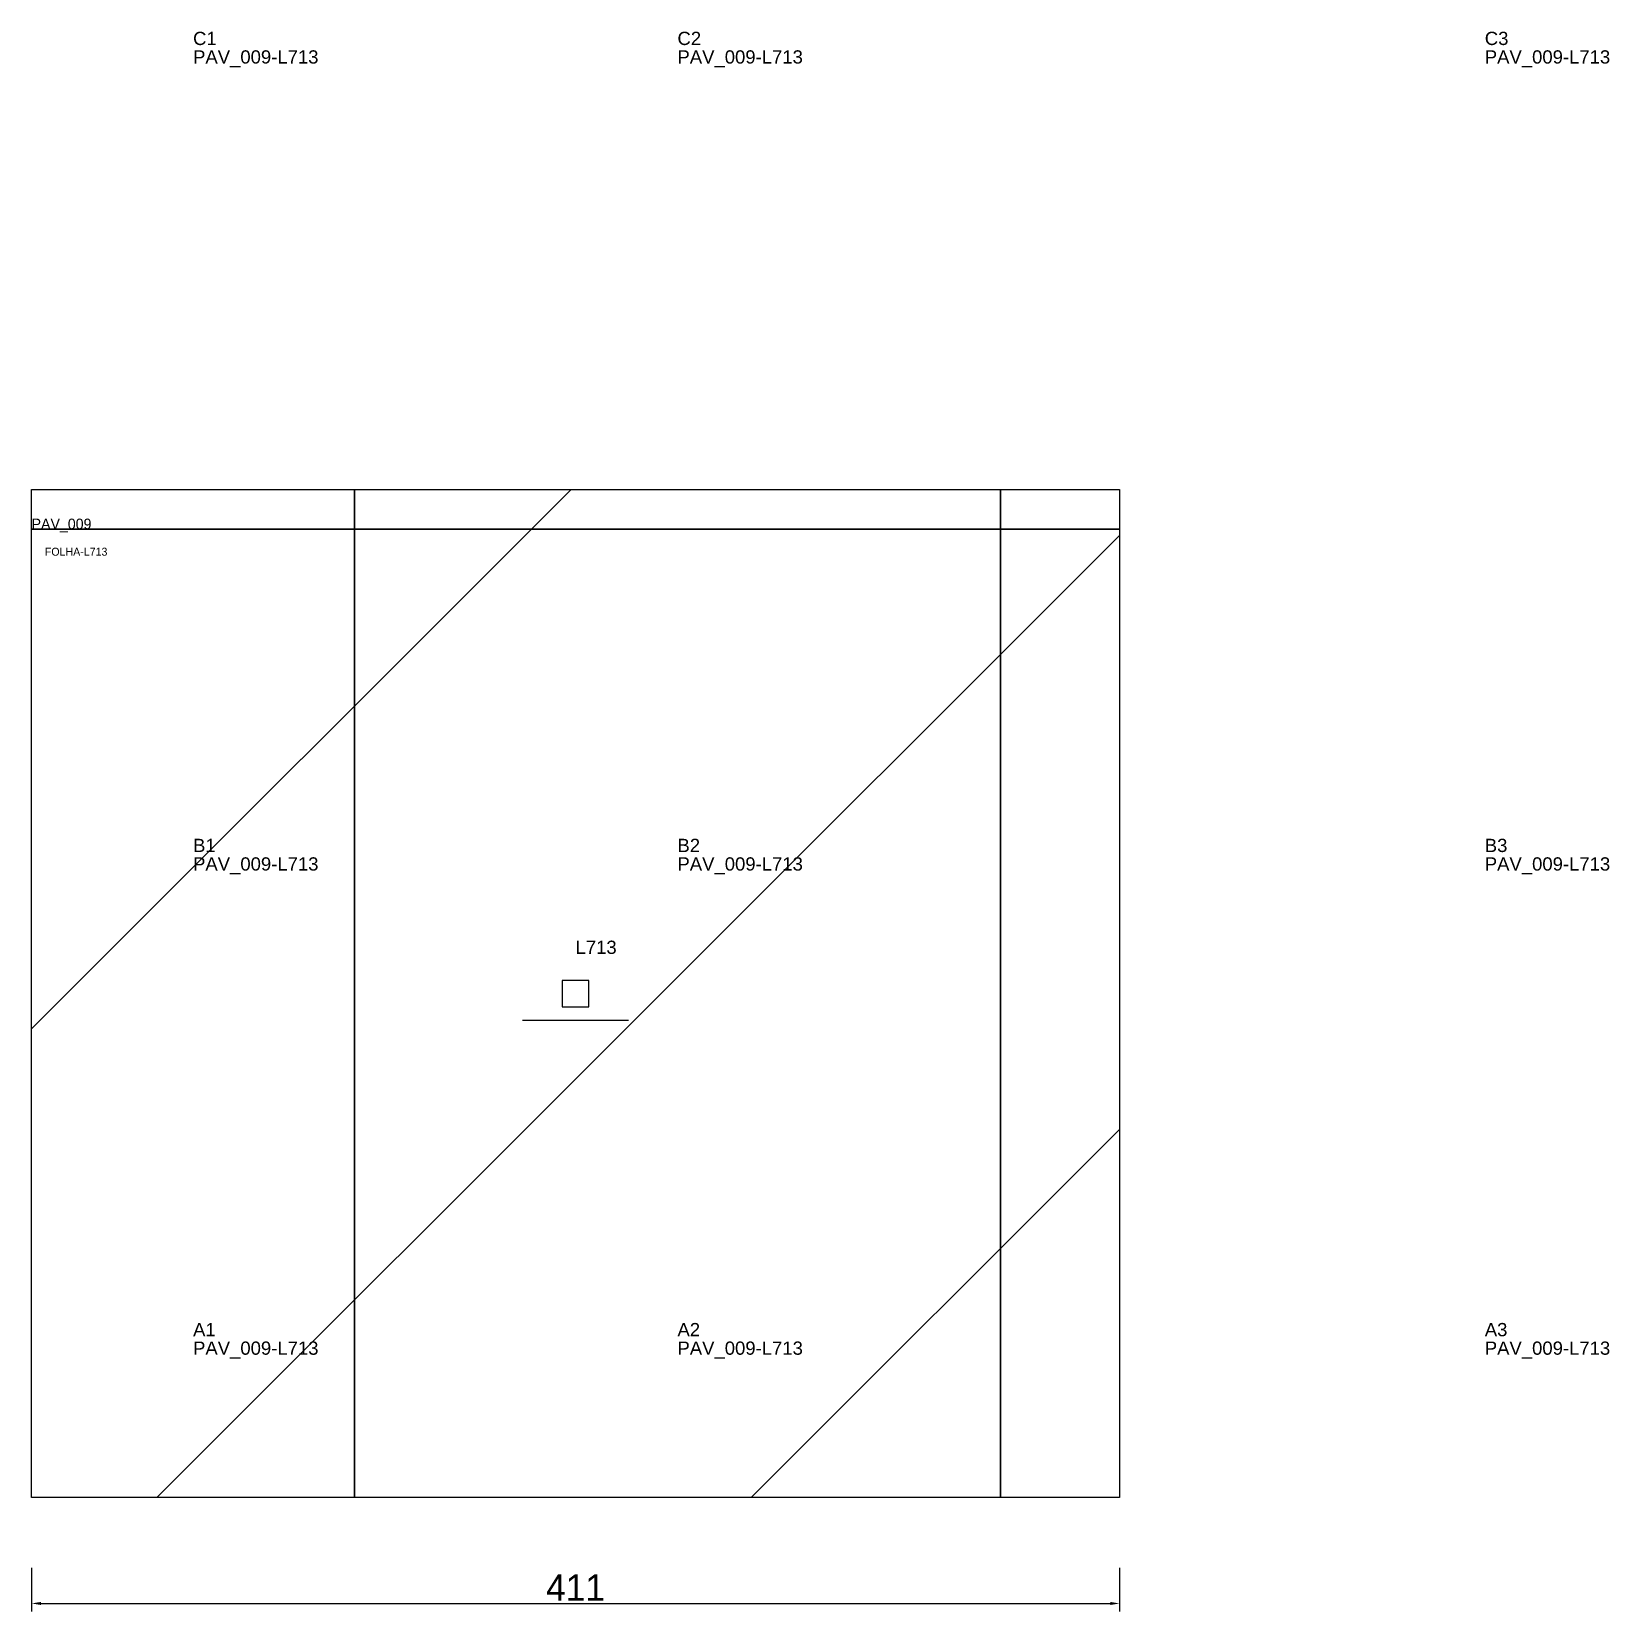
# Model space of a CAD drawing. Header units: metres. Extents: x 222 to 818, y -222 to 375.
import ezdxf

# ---------------------------------------------------------------- set-up
doc = ezdxf.new("R2010")
doc.units = ezdxf.units.M
for name, color, linetype in [('3', 3, 'CONTINUOUS'), ('AUX00', 7, 'CONTINUOUS'), ('COTA', 241, 'CONTINUOUS'), ('FOLHA', 255, 'CONTINUOUS'), ('Hachura', 251, 'CONTINUOUS'), ('NOMENCLATURA', 7, 'CONTINUOUS'), ('Nível', 160, 'CONTINUOUS'), ('Painéis', 200, 'CONTINUOUS'), ('Pilares', 5, 'CONTINUOUS'), ('SARR_2.2x7', 40, 'CONTINUOUS')]:
    doc.layers.add(name, color=color, linetype=linetype)
doc.styles.add('ARIAL', font='Arial.ttf')
doc.styles.add('STR_STANDARD', font='arial.ttf')
doc.dimstyles.new('EZ DXF', dxfattribs={"dimtxt": 10, "dimasz": 3.5, "dimexe": 3, "dimexo": 1.5, "dimgap": 1, "dimtad": 1, "dimdec": 1, "dimdsep": 46, "dimcen": 2.5, "dimazin": 3, "dimtfac": 1, "dimtmove": 0, "dimatfit": 3})

msp = doc.modelspace()

# ---------------------------------------------------------------- hatches: boundary and pattern name
at = {"layer": 'Hachura'}
h = msp.add_hatch(dxfattribs=at)
h.set_pattern_fill('ANSI31', scale=50)
h.paths.add_polyline_path([(222.2, 201.5), (392.2, 201.5), (496.2, 201.5), (633.2, 201.5), (633.2, 196), (633.2, 186.5), (633.2, -179.5), (222.2, -179.5)])
h = msp.add_hatch(dxfattribs=at)
h.set_pattern_fill('ANSI31', scale=50)
h.paths.add_polyline_path([(222.2, 201.5), (392.2, 201.5), (496.2, 201.5), (633.2, 201.5), (633.2, 196), (633.2, 186.5), (633.2, -179.5), (222.2, -179.5)])

# ---------------------------------------------------------------- linework, layer by layer
at = {"layer": '3'}
for points in [[(344.2, -179.5), (344.2, 201.5)], [(344.2, -179.5), (344.2, 201.5)], [(588.2, -179.5), (588.2, 201.5)], [(588.2, -179.5), (588.2, 201.5)], [(222.2, 186.5), (633.2, 186.5)], [(222.2, 186.5), (633.2, 186.5)]]:
    msp.add_lwpolyline(points, close=True, dxfattribs=at)
at = {"layer": 'Painéis', "color": 200}
for p, q in [((222.2, 201.5), (392.2, 201.5)), ((222.2, -179.5), (222.2, 201.5)), ((222.2, 201.5), (392.2, 201.5)), ((222.2, -179.5), (222.2, 201.5)), ((392.2, 201.5), (496.2, 201.5)), ((392.2, 201.5), (496.2, 201.5)), ((496.2, 201.5), (633.2, 201.5)), ((496.2, 201.5), (633.2, 201.5)), ((633.2, 201.5), (633.2, 196)), ((633.2, 201.5), (633.2, 196)), ((633.2, 196), (633.2, 186.5)), ((633.2, 196), (633.2, 186.5)), ((633.2, 186.5), (633.2, -179.5)), ((633.2, 186.5), (633.2, -179.5)), ((633.2, -179.5), (222.2, -179.5)), ((633.2, -179.5), (222.2, -179.5))]:
    msp.add_line(p, q, dxfattribs=at)
at = {"layer": 'Pilares'}
msp.add_lwpolyline([(422.7, 6), (432.7, 6), (432.7, 16), (422.7, 16)], close=True, dxfattribs=at)
msp.add_lwpolyline([(422.7, 6), (432.7, 6), (432.7, 16), (422.7, 16)], close=True, dxfattribs=at)
at = {"layer": 'SARR_2.2x7'}
msp.add_line((407.7, 1), (447.7, 1), dxfattribs=at)
msp.add_line((407.7, 1), (447.7, 1), dxfattribs=at)

# ---------------------------------------------------------------- texts
at = {"layer": '3', "style": 'STR_STANDARD'}
for s, p in [('C1', (283.2, 369.5)), ('C1', (283.2, 369.5)), ('C2', (466.2, 369.5)), ('C2', (466.2, 369.5)), ('C3', (771.2, 369.5)), ('C3', (771.2, 369.5)), ('B1', (283.2, 64.5)), ('B1', (283.2, 64.5)), ('B2', (466.2, 64.5)), ('B2', (466.2, 64.5)), ('B3', (771.2, 64.5)), ('B3', (771.2, 64.5)), ('A2', (466.2, -118.5)), ('A2', (466.2, -118.5)), ('A3', (771.2, -118.5)), ('A3', (771.2, -118.5)), ('A1', (283.2, -118.5)), ('A1', (283.2, -118.5))]:
    msp.add_text(s, height=5, dxfattribs=at).set_placement(p)
at = {"layer": 'AUX00', "style": 'STR_STANDARD'}
for p in [(283.2, 362.5), (283.2, 362.5), (466.2, 362.5), (466.2, 362.5), (771.2, 362.5), (771.2, 362.5), (283.2, 57.5), (283.2, 57.5), (466.2, 57.5), (466.2, 57.5), (771.2, 57.5), (771.2, 57.5), (283.2, -125.5), (283.2, -125.5), (466.2, -125.5), (466.2, -125.5), (771.2, -125.5), (771.2, -125.5)]:
    msp.add_text('PAV_009-L713', height=5, dxfattribs=at).set_placement(p)
at = {"layer": 'FOLHA'}
msp.add_text('FOLHA-L713', height=3, dxfattribs=at).set_placement((227.2, 176.5))
msp.add_text('FOLHA-L713', height=3, dxfattribs=at).set_placement((227.2, 176.5))
at = {"layer": 'NOMENCLATURA', "insert": (427.7, 31), "char_height": 5, "attachment_point": 1, "style": 'ARIAL'}
msp.add_mtext('L713', dxfattribs=at)
msp.add_mtext('L713', dxfattribs=at)
at = {"layer": 'Nível'}
msp.add_text('PAV_009', height=4, dxfattribs=at).set_placement((222.2, 186.5))
msp.add_text('PAV_009', height=4, dxfattribs=at).set_placement((222.2, 186.5))

# ---------------------------------------------------------------- dimensions: what is measured, and where the dimension line sits
at = {"layer": 'COTA'}
msp.add_linear_dim(base=(222.2, -219.5), p1=(222.2, -204.5), p2=(633.2, -204.5), dimstyle='EZ DXF', dxfattribs=at).render()
msp.add_linear_dim(base=(222.2, -219.5), p1=(222.2, -204.5), p2=(633.2, -204.5), dimstyle='EZ DXF', dxfattribs=at).render()

doc.saveas('drawing.dxf')
